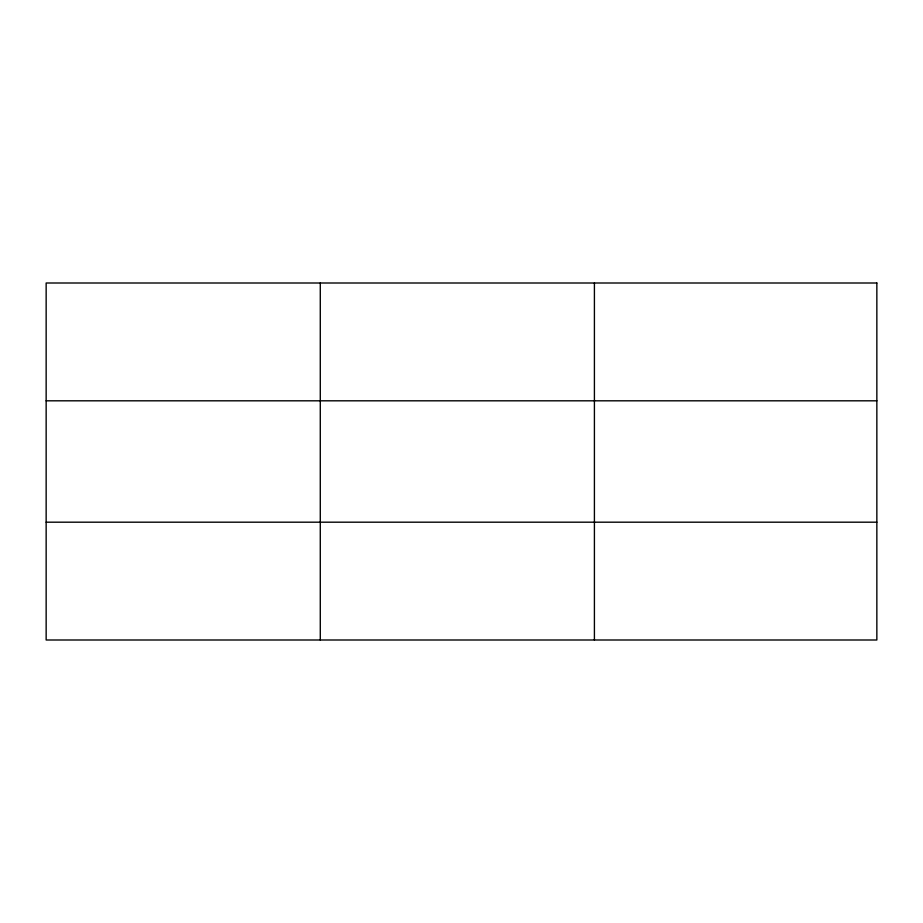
<?xml version="1.0" encoding="UTF-8"?>
<svg xmlns="http://www.w3.org/2000/svg" width="923" height="923" viewBox="0 0 923 923"><rect width="100%" height="100%" fill="white"/><g stroke="black" fill="none" stroke-linecap="round" stroke-linejoin="round"><path stroke-width="1.38" d="M320.281 283.003L320.281 639.997M594.412 283.003L594.412 639.997M46.15 400.813L876.85 400.813M46.15 522.187L876.85 522.187M876.85 283.003L876.85 639.997L46.15 639.997L46.15 283.003L876.85 283.003"/></g></svg>
